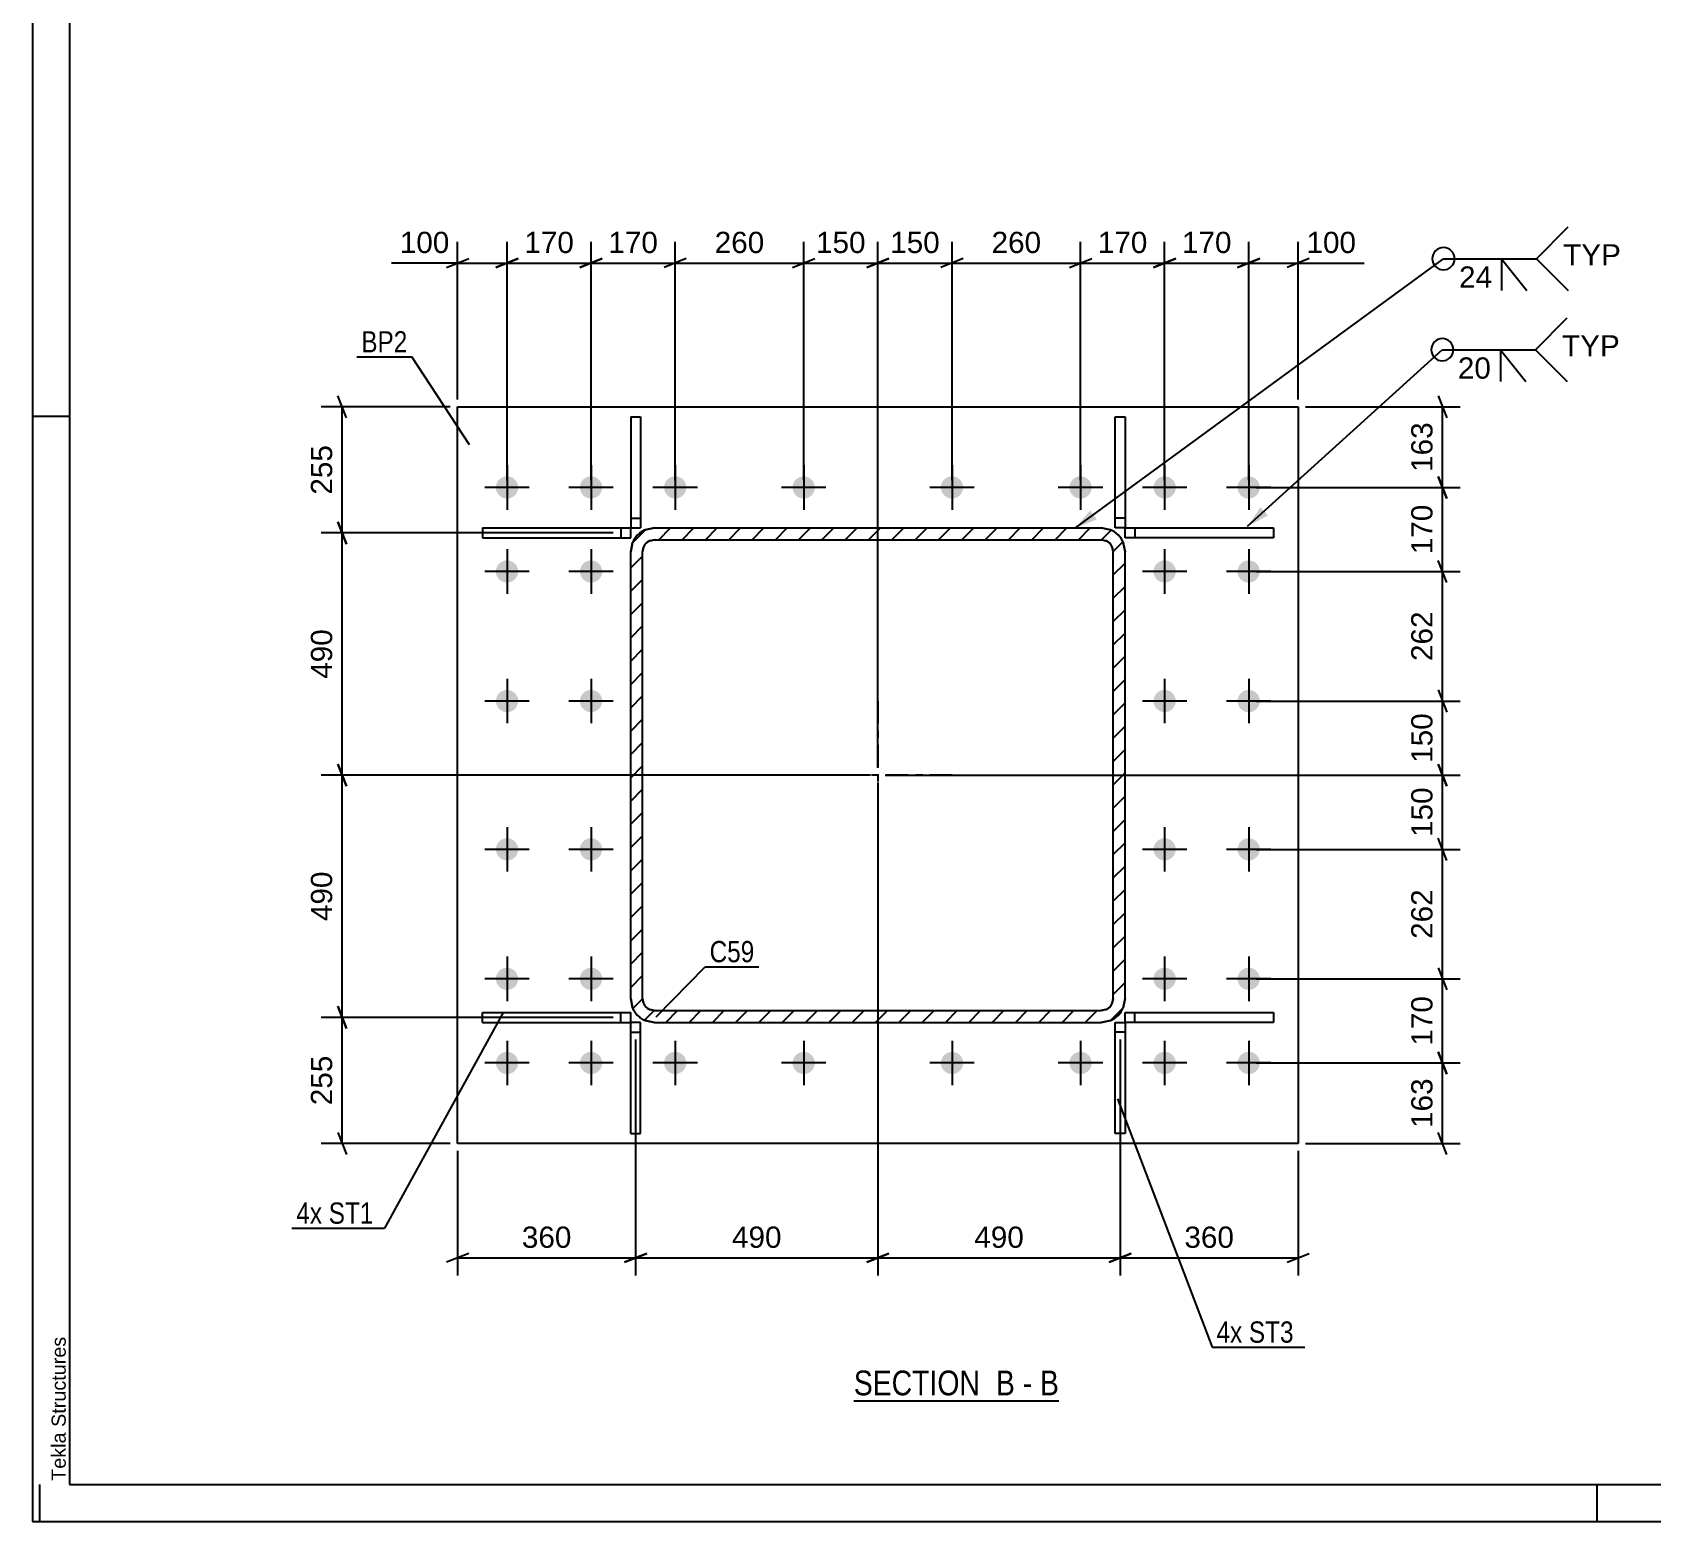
# Model space of a CAD drawing. Header units: millimetres. Extents: x -213 to 628, y -260 to 334.
# Drawn here: x -213 to 5.4, y -260.4 to -59.5 of the extents above; entities that cross this region are included whole.
import ezdxf

# ---------------------------------------------------------------- set-up
doc = ezdxf.new("R2010")
doc.units = ezdxf.units.MM
doc.linetypes.add('DXK_LINE_DOT2', pattern=[3.9198, 1.9599, -1.9599])
doc.linetypes.add('DXK_LINE_DOT3', pattern=[5.9187, 2.979, -0.9799, 0.9799, -0.9799])
doc.styles.add('Arial', font='ARIAL.TTF', dxfattribs={"height": 0.2})
doc.styles.add('Arial Narrow', font='ARIALN.TTF', dxfattribs={"height": 0.2})

# ---------------------------------------------------------------- blocks, each defined once
blk = doc.blocks.new('Unknown-284856391-1134')
at = {"color": 5, "linetype": 'Continuous'}
for p, q in [((-212.97, 333.65), (-212.97, -260.35)), ((-207.97, 328.65), (-207.97, -255.35)), ((-207.97, -111.35), (-212.97, -111.35)), ((-211.97, -260.35), (-211.97, -255.35)), ((-207.97, -255.35), (623.03, -255.35)), ((-1.97, -260.35), (-1.97, -255.35)), ((-212.97, -260.35), (628.03, -260.35))]:
    blk.add_line(p, q, dxfattribs=at)
at = {"color": 174, "linetype": 'Continuous', "style": 'Arial'}
blk.add_text('Tekla Structures', height=1.9102, rotation=90, dxfattribs=at).set_placement((-208.47, -254.85))
blk = doc.blocks.new('Unknown-284856391-11 - 4263')
at = {"color": 6, "linetype": 'Continuous'}
blk.add_line((-102.21, -244.07), (-74.56, -244.07), dxfattribs=at)
at = {"color": 0, "linetype": 'Continuous'}
blk.add_wipeout([(-84.1, -243.32), (-84.1, -239.82), (-102.21, -239.82), (-102.21, -243.32)], dxfattribs=at)
at = {"color": 7, "linetype": 'Continuous', "style": 'Arial Narrow'}
blk.add_text('SECTION ', height=3.34, dxfattribs=at).set_placement((-102.21, -243.32))
at = {"color": 0, "linetype": 'Continuous'}
blk.add_wipeout([(-80.49, -243.32), (-80.49, -239.82), (-83.05, -239.82), (-83.05, -243.32)], dxfattribs=at)
at = {"color": 7, "linetype": 'Continuous', "style": 'Arial Narrow'}
blk.add_text('B', height=3.34, dxfattribs=at).set_placement((-83.05, -243.32))
at = {"color": 0, "linetype": 'Continuous'}
blk.add_wipeout([(-78.17, -243.32), (-78.17, -239.82), (-79.44, -239.82), (-79.44, -243.32)], dxfattribs=at)
at = {"color": 7, "linetype": 'Continuous', "style": 'Arial Narrow'}
blk.add_text('-', height=3.34, dxfattribs=at).set_placement((-79.44, -243.32))
at = {"color": 0, "linetype": 'Continuous'}
blk.add_wipeout([(-74.56, -243.32), (-74.56, -239.82), (-77.12, -239.82), (-77.12, -243.32)], dxfattribs=at)
at = {"color": 7, "linetype": 'Continuous', "style": 'Arial Narrow'}
blk.add_text('B', height=3.34, dxfattribs=at).set_placement((-77.12, -243.32))
blk = doc.blocks.new('Bolt-284856391-4369 - 4263')
at = {"linetype": 'Continuous'}
for points in [[(-147.47, -120.9, -1), (-150.47, -120.9, -1)], [(-136.14, -120.9, -1), (-139.14, -120.9, -1)], [(-124.8, -120.9, -1), (-127.8, -120.9, -1)], [(-107.47, -120.9, -1), (-110.47, -120.9, -1)], [(-87.47, -120.9, -1), (-90.47, -120.9, -1)], [(-70.14, -120.9, -1), (-73.14, -120.9, -1)], [(-58.8, -120.9, -1), (-61.8, -120.9, -1)], [(-47.47, -120.9, -1), (-50.47, -120.9, -1)], [(-147.47, -132.23, -1), (-150.47, -132.23, -1)], [(-136.14, -132.23, -1), (-139.14, -132.23, -1)], [(-58.8, -132.23, -1), (-61.8, -132.23, -1)], [(-47.47, -132.23, -1), (-50.47, -132.23, -1)], [(-147.47, -149.7, -1), (-150.47, -149.7, -1)], [(-136.14, -149.7, -1), (-139.14, -149.7, -1)], [(-58.8, -149.7, -1), (-61.8, -149.7, -1)], [(-47.47, -149.7, -1), (-50.47, -149.7, -1)], [(-147.47, -169.7, -1), (-150.47, -169.7, -1)], [(-136.14, -169.7, -1), (-139.14, -169.7, -1)], [(-58.8, -169.7, -1), (-61.8, -169.7, -1)], [(-47.47, -169.7, -1), (-50.47, -169.7, -1)], [(-147.47, -187.16, -1), (-150.47, -187.16, -1)], [(-136.14, -187.16, -1), (-139.14, -187.16, -1)], [(-58.8, -187.16, -1), (-61.8, -187.16, -1)], [(-47.47, -187.16, -1), (-50.47, -187.16, -1)], [(-147.47, -198.5, -1), (-150.47, -198.5, -1)], [(-136.14, -198.5, -1), (-139.14, -198.5, -1)], [(-124.8, -198.5, -1), (-127.8, -198.5, -1)], [(-107.47, -198.5, -1), (-110.47, -198.5, -1)], [(-87.47, -198.5, -1), (-90.47, -198.5, -1)], [(-70.14, -198.5, -1), (-73.14, -198.5, -1)], [(-58.8, -198.5, -1), (-61.8, -198.5, -1)], [(-47.47, -198.5, -1), (-50.47, -198.5, -1)]]:
    blk.add_hatch(color=1, dxfattribs=at).paths.add_polyline_path(points)
at = {"color": 1, "linetype": 'Continuous'}
for p, q in [((-148.97, -117.9), (-148.97, -123.9)), ((-137.64, -117.9), (-137.64, -123.9)), ((-126.3, -117.9), (-126.3, -123.9)), ((-108.97, -117.9), (-108.97, -123.9)), ((-88.97, -117.9), (-88.97, -123.9)), ((-71.64, -117.9), (-71.64, -123.9)), ((-60.3, -117.9), (-60.3, -123.9)), ((-48.97, -117.9), (-48.97, -123.9)), ((-145.97, -120.9), (-151.97, -120.9)), ((-134.64, -120.9), (-140.64, -120.9)), ((-123.3, -120.9), (-129.3, -120.9)), ((-105.97, -120.9), (-111.97, -120.9)), ((-85.97, -120.9), (-91.97, -120.9)), ((-68.64, -120.9), (-74.64, -120.9)), ((-57.3, -120.9), (-63.3, -120.9)), ((-45.97, -120.9), (-51.97, -120.9)), ((-148.97, -129.23), (-148.97, -135.23)), ((-137.64, -129.23), (-137.64, -135.23)), ((-60.3, -129.23), (-60.3, -135.23)), ((-48.97, -129.23), (-48.97, -135.23)), ((-145.97, -132.23), (-151.97, -132.23)), ((-134.64, -132.23), (-140.64, -132.23)), ((-57.3, -132.23), (-63.3, -132.23)), ((-45.97, -132.23), (-51.97, -132.23)), ((-148.97, -146.7), (-148.97, -152.7)), ((-137.64, -146.7), (-137.64, -152.7)), ((-60.3, -146.7), (-60.3, -152.7)), ((-48.97, -146.7), (-48.97, -152.7)), ((-145.97, -149.7), (-151.97, -149.7)), ((-134.64, -149.7), (-140.64, -149.7)), ((-57.3, -149.7), (-63.3, -149.7)), ((-45.97, -149.7), (-51.97, -149.7)), ((-148.97, -166.7), (-148.97, -172.7)), ((-137.64, -166.7), (-137.64, -172.7)), ((-60.3, -166.7), (-60.3, -172.7)), ((-48.97, -166.7), (-48.97, -172.7)), ((-145.97, -169.7), (-151.97, -169.7)), ((-134.64, -169.7), (-140.64, -169.7)), ((-57.3, -169.7), (-63.3, -169.7)), ((-45.97, -169.7), (-51.97, -169.7)), ((-148.97, -184.16), (-148.97, -190.16)), ((-137.64, -184.16), (-137.64, -190.16)), ((-60.3, -184.16), (-60.3, -190.16)), ((-48.97, -184.16), (-48.97, -190.16)), ((-145.97, -187.16), (-151.97, -187.16)), ((-134.64, -187.16), (-140.64, -187.16)), ((-57.3, -187.16), (-63.3, -187.16)), ((-45.97, -187.16), (-51.97, -187.16)), ((-148.97, -195.5), (-148.97, -201.5)), ((-137.64, -195.5), (-137.64, -201.5)), ((-126.3, -195.5), (-126.3, -201.5)), ((-108.97, -195.5), (-108.97, -201.5)), ((-88.97, -195.5), (-88.97, -201.5)), ((-71.64, -195.5), (-71.64, -201.5)), ((-60.3, -195.5), (-60.3, -201.5)), ((-48.97, -195.5), (-48.97, -201.5)), ((-145.97, -198.5), (-151.97, -198.5)), ((-134.64, -198.5), (-140.64, -198.5)), ((-123.3, -198.5), (-129.3, -198.5)), ((-105.97, -198.5), (-111.97, -198.5)), ((-85.97, -198.5), (-91.97, -198.5)), ((-68.64, -198.5), (-74.64, -198.5)), ((-57.3, -198.5), (-63.3, -198.5)), ((-45.97, -198.5), (-51.97, -198.5))]:
    blk.add_line(p, q, dxfattribs=at)
blk = doc.blocks.new('Part-284856391-4318 - 4263')
at = {"color": 2, "linetype": 'Continuous'}
for p, q in [((-152.3, -191.7), (-132.3, -191.7)), ((-152.3, -193.03), (-152.3, -191.7)), ((-133.64, -193.03), (-133.64, -191.7)), ((-132.3, -193.03), (-132.3, -191.7)), ((-152.3, -193.03), (-132.3, -193.03))]:
    blk.add_line(p, q, dxfattribs=at)
blk = doc.blocks.new('Part-284856391-4286 - 4263')
at = {"color": 2, "linetype": 'Continuous'}
for p, q in [((-155.64, -110.03), (-42.3, -110.03)), ((-155.64, -209.36), (-155.64, -110.03)), ((-42.3, -110.03), (-42.3, -209.36)), ((-42.3, -209.36), (-155.64, -209.36))]:
    blk.add_line(p, q, dxfattribs=at)
blk = doc.blocks.new('Part-284856391-4328 - 4263')
at = {"color": 2, "linetype": 'Continuous'}
for p, q in [((-152.3, -126.36), (-132.3, -126.36)), ((-152.3, -126.36), (-152.3, -127.7)), ((-133.64, -126.36), (-133.64, -127.7)), ((-132.3, -127.7), (-132.3, -126.36)), ((-152.3, -127.7), (-132.3, -127.7))]:
    blk.add_line(p, q, dxfattribs=at)
blk = doc.blocks.new('Part-284856391-4333 - 4263')
at = {"color": 2, "linetype": 'Continuous'}
for p, q in [((-65.64, -193.03), (-65.64, -191.7)), ((-65.64, -191.7), (-45.64, -191.7)), ((-64.3, -193.03), (-64.3, -191.7)), ((-45.64, -191.7), (-45.64, -193.03)), ((-45.64, -193.03), (-65.64, -193.03))]:
    blk.add_line(p, q, dxfattribs=at)
blk = doc.blocks.new('Part-284856391-4343 - 4263')
at = {"color": 2, "linetype": 'Continuous'}
for p, q in [((-65.64, -127.7), (-65.64, -126.36)), ((-65.64, -126.36), (-45.64, -126.36)), ((-64.3, -126.36), (-64.3, -127.7)), ((-45.64, -126.36), (-45.64, -127.7)), ((-45.64, -127.7), (-65.64, -127.7))]:
    blk.add_line(p, q, dxfattribs=at)
blk = doc.blocks.new('Part-284856391-4380 - 4263')
at = {"linetype": 'Continuous'}
h = blk.add_hatch(dxfattribs=at)
h.set_pattern_fill('', scale=0.7, style=0, pattern_type=0)
h.set_pattern_definition([(45, (-67.6127, -192.7872), (-1.571545, 1.571545), [])])
h.paths.add_polyline_path([(-68.84, -193.03), (-67.61, -192.79), (-66.57, -192.09), (-65.88, -191.06), (-65.64, -189.83), (-65.64, -129.56), (-65.88, -128.34), (-66.57, -127.3), (-67.61, -126.61), (-68.84, -126.36), (-129.1, -126.36), (-130.33, -126.61), (-131.37, -127.3), (-132.06, -128.34), (-132.3, -129.56), (-132.3, -189.83), (-132.06, -191.06), (-131.37, -192.09), (-130.33, -192.79), (-129.1, -193.03)])
h.paths.add_polyline_path([(-129.72, -191.31), (-130.24, -190.96), (-130.58, -190.44), (-130.7, -189.83), (-130.7, -129.56), (-130.58, -128.95), (-130.24, -128.43), (-129.72, -128.09), (-129.1, -127.96), (-68.84, -127.96), (-68.23, -128.09), (-67.71, -128.43), (-67.36, -128.95), (-67.24, -129.56), (-67.24, -189.83), (-67.36, -190.44), (-67.71, -190.96), (-68.23, -191.31), (-68.84, -191.43), (-129.1, -191.43)])
at = {"color": 7, "linetype": 'DXK_LINE_DOT2'}
for p, q in [((-130.33, -126.61), (-129.1, -126.36)), ((-129.1, -126.36), (-68.84, -126.36)), ((-68.84, -126.36), (-67.61, -126.61)), ((-132.3, -129.56), (-132.06, -128.34)), ((-129.1, -127.96), (-129.72, -128.09)), ((-129.1, -127.96), (-68.84, -127.96)), ((-68.23, -128.09), (-68.84, -127.96)), ((-65.88, -128.34), (-65.64, -129.56)), ((-132.3, -189.83), (-132.3, -129.56)), ((-130.58, -128.95), (-130.7, -129.56)), ((-130.7, -189.83), (-130.7, -129.56)), ((-67.24, -129.56), (-67.36, -128.95)), ((-67.24, -189.83), (-67.24, -129.56)), ((-65.64, -189.83), (-65.64, -129.56)), ((-132.06, -191.06), (-132.3, -189.83)), ((-130.7, -189.83), (-130.58, -190.44)), ((-67.36, -190.44), (-67.24, -189.83)), ((-65.64, -189.83), (-65.88, -191.06)), ((-129.72, -191.31), (-129.1, -191.43)), ((-129.1, -191.43), (-68.84, -191.43)), ((-68.84, -191.43), (-68.23, -191.31)), ((-129.1, -193.03), (-130.33, -192.79)), ((-129.1, -193.03), (-68.84, -193.03)), ((-67.61, -192.79), (-68.84, -193.03))]:
    blk.add_line(p, q, dxfattribs=at)
at = {"color": 2, "linetype": 'Continuous'}
for p, q in [((-129.1, -126.36), (-130.33, -126.61)), ((-129.1, -126.36), (-68.84, -126.36)), ((-67.61, -126.61), (-68.84, -126.36)), ((-132.06, -128.34), (-132.3, -129.56)), ((-129.72, -128.09), (-129.1, -127.96)), ((-129.1, -127.96), (-68.84, -127.96)), ((-68.84, -127.96), (-68.23, -128.09)), ((-65.64, -129.56), (-65.88, -128.34)), ((-132.3, -189.83), (-132.3, -129.56)), ((-130.7, -129.56), (-130.58, -128.95)), ((-130.7, -189.83), (-130.7, -129.56)), ((-67.36, -128.95), (-67.24, -129.56)), ((-67.24, -189.83), (-67.24, -129.56)), ((-65.64, -189.83), (-65.64, -129.56)), ((-132.3, -189.83), (-132.06, -191.06)), ((-130.58, -190.44), (-130.7, -189.83)), ((-67.24, -189.83), (-67.36, -190.44)), ((-65.88, -191.06), (-65.64, -189.83)), ((-129.1, -191.43), (-129.72, -191.31)), ((-129.1, -191.43), (-68.84, -191.43)), ((-68.23, -191.31), (-68.84, -191.43)), ((-130.33, -192.79), (-129.1, -193.03)), ((-129.1, -193.03), (-68.84, -193.03)), ((-68.84, -193.03), (-67.61, -192.79))]:
    blk.add_line(p, q, dxfattribs=at)
at = {"color": 7, "linetype": 'DXK_LINE_DOT3'}
for p, q in [((-98.97, -149.7), (-98.97, -169.7)), ((-88.97, -159.7), (-108.97, -159.7))]:
    blk.add_line(p, q, dxfattribs=at)
at = {"color": 7, "linetype": 'DXK_LINE_DOT2'}
for centre, radius, start, end in [((-129.1, -129.56), 3.2, 112.5, 157.5), ((-68.84, -129.56), 3.2, 22.5, 67.5), ((-129.1, -129.56), 1.6, 112.5, 157.5), ((-68.84, -129.56), 1.6, 22.5, 67.5), ((-129.1, -189.83), 3.2, 202.5, 247.5), ((-129.1, -189.83), 1.6, 202.5, 247.5), ((-68.84, -189.83), 1.6, 292.5, 337.5), ((-68.84, -189.83), 3.2, 292.5, 337.5)]:
    blk.add_arc(centre, radius, start, end, dxfattribs=at)
at = {"color": 2, "linetype": 'Continuous'}
for centre, radius, start, end in [((-129.1, -129.56), 3.2, 112.5, 157.5), ((-68.84, -129.56), 3.2, 22.5, 67.5), ((-129.1, -129.56), 1.6, 112.5, 157.5), ((-68.84, -129.56), 1.6, 22.5, 67.5), ((-129.1, -189.83), 3.2, 202.5, 247.5), ((-129.1, -189.83), 1.6, 202.5, 247.5), ((-68.84, -189.83), 1.6, 292.5, 337.5), ((-68.84, -189.83), 3.2, 292.5, 337.5)]:
    blk.add_arc(centre, radius, start, end, dxfattribs=at)
blk = doc.blocks.new('Part-284856391-4385 - 4263')
at = {"color": 2, "linetype": 'Continuous'}
for p, q in [((-132.3, -208.03), (-132.3, -193.03)), ((-130.97, -193.03), (-132.3, -193.03)), ((-130.97, -208.03), (-130.97, -193.03)), ((-132.3, -194.36), (-130.97, -194.36)), ((-132.3, -208.03), (-130.97, -208.03))]:
    blk.add_line(p, q, dxfattribs=at)
blk = doc.blocks.new('Part-284856391-4386 - 4263')
at = {"color": 2, "linetype": 'Continuous'}
for p, q in [((-66.97, -208.03), (-66.97, -193.03)), ((-66.97, -193.03), (-65.64, -193.03)), ((-65.64, -193.03), (-65.64, -208.03)), ((-65.64, -194.36), (-66.97, -194.36)), ((-65.64, -208.03), (-66.97, -208.03))]:
    blk.add_line(p, q, dxfattribs=at)
blk = doc.blocks.new('Part-284856391-4387 - 4263')
at = {"color": 2, "linetype": 'Continuous'}
for p, q in [((-132.3, -111.36), (-130.97, -111.36)), ((-132.3, -111.36), (-132.3, -126.36)), ((-130.97, -111.36), (-130.97, -126.36)), ((-132.3, -125.03), (-130.97, -125.03)), ((-132.3, -126.36), (-130.97, -126.36))]:
    blk.add_line(p, q, dxfattribs=at)
blk = doc.blocks.new('Part-284856391-4388 - 4263')
at = {"color": 2, "linetype": 'Continuous'}
for p, q in [((-66.97, -126.36), (-66.97, -111.36)), ((-66.97, -111.36), (-65.64, -111.36)), ((-65.64, -111.36), (-65.64, -126.36)), ((-65.64, -125.03), (-66.97, -125.03)), ((-65.64, -126.36), (-66.97, -126.36))]:
    blk.add_line(p, q, dxfattribs=at)
blk = doc.blocks.new('StraightDimension-284856391-15972 - 4263')
at = {"color": 7, "linetype": 'Continuous'}
for p, q in [((-48.97, -119.9), (-48.97, -87.79)), ((-42.3, -109.03), (-42.3, -87.79)), ((-50.47, -91.24), (-47.47, -90.04)), ((-48.97, -90.64), (-42.3, -90.64)), ((-40.8, -90.04), (-43.8, -91.24))]:
    blk.add_line(p, q, dxfattribs=at)
at = {"color": 0}
blk.add_wipeout([(-33.91, -89.89), (-33.91, -85.69), (-41.78, -85.69), (-41.78, -89.89)], dxfattribs=at)
at = {"color": 7, "linetype": 'Continuous'}
blk.add_line((-42.3, -90.64), (-33.38, -90.64), dxfattribs=at)
blk.add_line((-42.3, -90.64), (-33.38, -90.64), dxfattribs=at)
at = {"color": 3, "style": 'Arial'}
blk.add_text('100', height=2.865, dxfattribs=at).set_placement((-41.18, -89.29))
blk = doc.blocks.new('StraightDimension-284856391-4535 - 4263')
at = {"color": 7, "linetype": 'Continuous'}
for p, q in [((-170.6, -161.2), (-171.8, -158.2)), ((-99.97, -159.7), (-174.05, -159.7)), ((-171.2, -192.36), (-171.2, -159.7)), ((-171.8, -190.86), (-170.6, -193.86)), ((-134.64, -192.36), (-174.05, -192.36))]:
    blk.add_line(p, q, dxfattribs=at)
at = {"color": 0}
blk.add_wipeout([(-171.95, -172.1), (-176.15, -172.1), (-176.15, -179.97), (-171.95, -179.97)], dxfattribs=at)
at = {"color": 3, "style": 'Arial'}
blk.add_text('490', height=2.865, rotation=90.0002, dxfattribs=at).set_placement((-172.55, -179.37))
blk = doc.blocks.new('StraightDimension-284856391-16043 - 4263')
at = {"color": 7, "linetype": 'Continuous'}
for p, q in [((-47.97, -187.16), (-20.44, -187.16)), ((-23.44, -185.66), (-22.24, -188.66)), ((-22.84, -198.5), (-22.84, -187.16)), ((-47.97, -198.5), (-20.44, -198.5)), ((-22.24, -200), (-23.44, -197))]:
    blk.add_line(p, q, dxfattribs=at)
at = {"color": 0}
blk.add_wipeout([(-23.59, -188.9), (-27.79, -188.9), (-27.79, -196.77), (-23.59, -196.77)], dxfattribs=at)
at = {"color": 3, "style": 'Arial'}
blk.add_text('170', height=2.865, rotation=90.0002, dxfattribs=at).set_placement((-24.19, -196.17))
blk = doc.blocks.new('StraightDimension-284856391-15979 - 4263')
at = {"color": 7, "linetype": 'Continuous'}
for p, q in [((-137.64, -119.9), (-137.64, -87.79)), ((-126.3, -119.9), (-126.3, -87.79)), ((-139.14, -91.24), (-136.14, -90.04)), ((-137.64, -90.64), (-126.3, -90.64)), ((-124.8, -90.04), (-127.8, -91.24))]:
    blk.add_line(p, q, dxfattribs=at)
at = {"color": 0}
blk.add_wipeout([(-128.04, -89.89), (-128.04, -85.69), (-135.91, -85.69), (-135.91, -89.89)], dxfattribs=at)
at = {"color": 3, "style": 'Arial'}
blk.add_text('170', height=2.865, dxfattribs=at).set_placement((-135.31, -89.29))
blk = doc.blocks.new('StraightDimension-284856391-16041 - 4263')
at = {"color": 7, "linetype": 'Continuous'}
for p, q in [((-23.44, -158.2), (-22.24, -161.2)), ((-97.97, -159.7), (-20.44, -159.7)), ((-22.84, -169.7), (-22.84, -159.7)), ((-47.97, -169.7), (-20.44, -169.7)), ((-22.24, -171.2), (-23.44, -168.2))]:
    blk.add_line(p, q, dxfattribs=at)
at = {"color": 0}
blk.add_wipeout([(-23.59, -160.76), (-27.79, -160.76), (-27.79, -168.63), (-23.59, -168.63)], dxfattribs=at)
at = {"color": 3, "style": 'Arial'}
blk.add_text('150', height=2.865, rotation=90.0002, dxfattribs=at).set_placement((-24.19, -168.03))
blk = doc.blocks.new('StraightDimension-284856391-15977 - 4263')
at = {"color": 7, "linetype": 'Continuous'}
for p, q in [((-108.97, -119.9), (-108.97, -87.79)), ((-98.97, -158.7), (-98.97, -87.79)), ((-110.47, -91.24), (-107.47, -90.04)), ((-108.97, -90.64), (-98.97, -90.64)), ((-97.47, -90.04), (-100.47, -91.24))]:
    blk.add_line(p, q, dxfattribs=at)
at = {"color": 0}
blk.add_wipeout([(-100.04, -89.89), (-100.04, -85.69), (-107.91, -85.69), (-107.91, -89.89)], dxfattribs=at)
at = {"color": 3, "style": 'Arial'}
blk.add_text('150', height=2.865, dxfattribs=at).set_placement((-107.31, -89.29))
blk = doc.blocks.new('StraightDimension-284856391-16039 - 4263')
at = {"color": 7, "linetype": 'Continuous'}
for p, q in [((-22.24, -133.73), (-23.44, -130.73)), ((-47.97, -132.23), (-20.44, -132.23)), ((-22.84, -149.7), (-22.84, -132.23)), ((-23.44, -148.2), (-22.24, -151.2)), ((-47.97, -149.7), (-20.44, -149.7))]:
    blk.add_line(p, q, dxfattribs=at)
at = {"color": 0}
blk.add_wipeout([(-23.59, -137.03), (-27.79, -137.03), (-27.79, -144.9), (-23.59, -144.9)], dxfattribs=at)
at = {"color": 3, "style": 'Arial'}
blk.add_text('262', height=2.865, rotation=90.0002, dxfattribs=at).set_placement((-24.19, -144.3))
blk = doc.blocks.new('StraightDimension-284856391-15975 - 4263')
at = {"color": 7, "linetype": 'Continuous'}
for p, q in [((-88.97, -119.9), (-88.97, -87.79)), ((-71.64, -119.9), (-71.64, -87.79)), ((-87.47, -90.04), (-90.47, -91.24)), ((-88.97, -90.64), (-71.64, -90.64)), ((-73.14, -91.24), (-70.14, -90.04))]:
    blk.add_line(p, q, dxfattribs=at)
at = {"color": 0}
blk.add_wipeout([(-76.37, -89.89), (-76.37, -85.69), (-84.24, -85.69), (-84.24, -89.89)], dxfattribs=at)
at = {"color": 3, "style": 'Arial'}
blk.add_text('260', height=2.865, dxfattribs=at).set_placement((-83.64, -89.29))
blk = doc.blocks.new('StraightDimension-284856391-4526 - 4263')
at = {"color": 7, "linetype": 'Continuous'}
for p, q in [((-170.6, -193.86), (-171.8, -190.86)), ((-134.64, -192.36), (-174.05, -192.36)), ((-171.2, -209.36), (-171.2, -192.36)), ((-156.64, -209.36), (-174.05, -209.36)), ((-171.8, -207.86), (-170.6, -210.86))]:
    blk.add_line(p, q, dxfattribs=at)
at = {"color": 0}
blk.add_wipeout([(-171.95, -196.93), (-176.15, -196.93), (-176.15, -204.8), (-171.95, -204.8)], dxfattribs=at)
at = {"color": 3, "style": 'Arial'}
blk.add_text('255', height=2.865, rotation=90.0002, dxfattribs=at).set_placement((-172.55, -204.2))
blk = doc.blocks.new('StraightDimension-284856391-4543 - 4263')
at = {"color": 7, "linetype": 'Continuous'}
for p, q in [((-170.6, -128.53), (-171.8, -125.53)), ((-134.64, -127.03), (-174.05, -127.03)), ((-171.2, -159.7), (-171.2, -127.03)), ((-171.8, -158.2), (-170.6, -161.2)), ((-99.97, -159.7), (-174.05, -159.7))]:
    blk.add_line(p, q, dxfattribs=at)
at = {"color": 0}
blk.add_wipeout([(-171.95, -139.43), (-176.15, -139.43), (-176.15, -147.3), (-171.95, -147.3)], dxfattribs=at)
at = {"color": 3, "style": 'Arial'}
blk.add_text('490', height=2.865, rotation=90.0002, dxfattribs=at).set_placement((-172.55, -146.7))
blk = doc.blocks.new('StraightDimension-284856391-4551 - 4263')
at = {"color": 7, "linetype": 'Continuous'}
for p, q in [((-170.6, -111.53), (-171.8, -108.53)), ((-156.64, -110.03), (-174.05, -110.03)), ((-171.2, -127.03), (-171.2, -110.03)), ((-171.8, -125.53), (-170.6, -128.53)), ((-134.64, -127.03), (-174.05, -127.03))]:
    blk.add_line(p, q, dxfattribs=at)
at = {"color": 0}
blk.add_wipeout([(-171.95, -114.6), (-176.15, -114.6), (-176.15, -122.47), (-171.95, -122.47)], dxfattribs=at)
at = {"color": 3, "style": 'Arial'}
blk.add_text('255', height=2.865, rotation=90.0002, dxfattribs=at).set_placement((-172.55, -121.87))
blk = doc.blocks.new('StraightDimension-284856391-11084 - 4263')
at = {"color": 7, "linetype": 'Continuous'}
for p, q in [((-66.3, -195.36), (-66.3, -227.18)), ((-42.3, -210.36), (-42.3, -227.18)), ((-64.8, -224.18), (-67.8, -225.38)), ((-66.3, -224.78), (-42.3, -224.78)), ((-43.8, -225.38), (-40.8, -224.18))]:
    blk.add_line(p, q, dxfattribs=at)
at = {"color": 0}
blk.add_wipeout([(-50.37, -224.03), (-50.37, -219.83), (-58.24, -219.83), (-58.24, -224.03)], dxfattribs=at)
at = {"color": 3, "style": 'Arial'}
blk.add_text('360', height=2.865, dxfattribs=at).set_placement((-57.64, -223.43))
blk = doc.blocks.new('StraightDimension-284856391-11085 - 4263')
at = {"color": 7, "linetype": 'Continuous'}
for p, q in [((-98.97, -160.7), (-98.97, -227.18)), ((-66.3, -195.36), (-66.3, -227.18)), ((-97.47, -224.18), (-100.47, -225.38)), ((-98.97, -224.78), (-66.3, -224.78)), ((-67.8, -225.38), (-64.8, -224.18))]:
    blk.add_line(p, q, dxfattribs=at)
at = {"color": 0}
blk.add_wipeout([(-78.7, -224.03), (-78.7, -219.83), (-86.57, -219.83), (-86.57, -224.03)], dxfattribs=at)
at = {"color": 3, "style": 'Arial'}
blk.add_text('490', height=2.865, dxfattribs=at).set_placement((-85.97, -223.43))
blk = doc.blocks.new('StraightDimension-284856391-11086 - 4263')
at = {"color": 7, "linetype": 'Continuous'}
for p, q in [((-98.97, -160.7), (-98.97, -227.18)), ((-131.64, -195.36), (-131.64, -227.18)), ((-130.14, -224.18), (-133.14, -225.38)), ((-131.64, -224.78), (-98.97, -224.78)), ((-100.47, -225.38), (-97.47, -224.18))]:
    blk.add_line(p, q, dxfattribs=at)
at = {"color": 0}
blk.add_wipeout([(-111.37, -224.03), (-111.37, -219.83), (-119.24, -219.83), (-119.24, -224.03)], dxfattribs=at)
at = {"color": 3, "style": 'Arial'}
blk.add_text('490', height=2.865, dxfattribs=at).set_placement((-118.64, -223.43))
blk = doc.blocks.new('StraightDimension-284856391-16044 - 4263')
at = {"color": 7, "linetype": 'Continuous'}
for p, q in [((-47.97, -198.5), (-20.44, -198.5)), ((-23.44, -197), (-22.24, -200)), ((-22.84, -209.36), (-22.84, -198.5)), ((-41.3, -209.36), (-20.44, -209.36)), ((-22.24, -210.86), (-23.44, -207.86))]:
    blk.add_line(p, q, dxfattribs=at)
at = {"color": 0}
blk.add_wipeout([(-23.59, -200), (-27.79, -200), (-27.79, -207.87), (-23.59, -207.87)], dxfattribs=at)
at = {"color": 3, "style": 'Arial'}
blk.add_text('163', height=2.865, rotation=90.0002, dxfattribs=at).set_placement((-24.19, -207.27))
blk = doc.blocks.new('StraightDimension-284856391-15980 - 4263')
at = {"color": 7, "linetype": 'Continuous'}
for p, q in [((-148.97, -119.9), (-148.97, -87.79)), ((-137.64, -119.9), (-137.64, -87.79)), ((-150.47, -91.24), (-147.47, -90.04)), ((-148.97, -90.64), (-137.64, -90.64)), ((-136.14, -90.04), (-139.14, -91.24))]:
    blk.add_line(p, q, dxfattribs=at)
at = {"color": 0}
blk.add_wipeout([(-139.37, -89.89), (-139.37, -85.69), (-147.24, -85.69), (-147.24, -89.89)], dxfattribs=at)
at = {"color": 3, "style": 'Arial'}
blk.add_text('170', height=2.865, dxfattribs=at).set_placement((-146.64, -89.29))
blk = doc.blocks.new('StraightDimension-284856391-11087 - 4263')
at = {"color": 7, "linetype": 'Continuous'}
for p, q in [((-131.64, -195.36), (-131.64, -227.18)), ((-155.64, -210.36), (-155.64, -227.18)), ((-154.14, -224.18), (-157.14, -225.38)), ((-155.64, -224.78), (-131.64, -224.78)), ((-133.14, -225.38), (-130.14, -224.18))]:
    blk.add_line(p, q, dxfattribs=at)
at = {"color": 0}
blk.add_wipeout([(-139.7, -224.03), (-139.7, -219.83), (-147.57, -219.83), (-147.57, -224.03)], dxfattribs=at)
at = {"color": 3, "style": 'Arial'}
blk.add_text('360', height=2.865, dxfattribs=at).set_placement((-146.97, -223.43))
blk = doc.blocks.new('StraightDimension-284856391-16037 - 4263')
at = {"color": 7, "linetype": 'Continuous'}
for p, q in [((-23.44, -108.53), (-22.24, -111.53)), ((-41.3, -110.03), (-20.44, -110.03)), ((-22.84, -120.9), (-22.84, -110.03)), ((-22.24, -122.4), (-23.44, -119.4)), ((-47.97, -120.9), (-20.44, -120.9))]:
    blk.add_line(p, q, dxfattribs=at)
at = {"color": 0}
blk.add_wipeout([(-23.59, -111.53), (-27.79, -111.53), (-27.79, -119.4), (-23.59, -119.4)], dxfattribs=at)
at = {"color": 3, "style": 'Arial'}
blk.add_text('163', height=2.865, rotation=90.0002, dxfattribs=at).set_placement((-24.19, -118.8))
blk = doc.blocks.new('StraightDimension-284856391-15973 - 4263')
at = {"color": 7, "linetype": 'Continuous'}
for p, q in [((-60.3, -119.9), (-60.3, -87.79)), ((-48.97, -119.9), (-48.97, -87.79)), ((-61.8, -91.24), (-58.8, -90.04)), ((-60.3, -90.64), (-48.97, -90.64)), ((-47.47, -90.04), (-50.47, -91.24))]:
    blk.add_line(p, q, dxfattribs=at)
at = {"color": 0}
blk.add_wipeout([(-50.7, -89.89), (-50.7, -85.69), (-58.57, -85.69), (-58.57, -89.89)], dxfattribs=at)
at = {"color": 3, "style": 'Arial'}
blk.add_text('170', height=2.865, dxfattribs=at).set_placement((-57.97, -89.29))
blk = doc.blocks.new('StraightDimension-284856391-16038 - 4263')
at = {"color": 7, "linetype": 'Continuous'}
for p, q in [((-23.44, -119.4), (-22.24, -122.4)), ((-47.97, -120.9), (-20.44, -120.9)), ((-22.84, -132.23), (-22.84, -120.9)), ((-22.24, -133.73), (-23.44, -130.73)), ((-47.97, -132.23), (-20.44, -132.23))]:
    blk.add_line(p, q, dxfattribs=at)
at = {"color": 0}
blk.add_wipeout([(-23.59, -122.63), (-27.79, -122.63), (-27.79, -130.5), (-23.59, -130.5)], dxfattribs=at)
at = {"color": 3, "style": 'Arial'}
blk.add_text('170', height=2.865, rotation=90.0002, dxfattribs=at).set_placement((-24.19, -129.9))
blk = doc.blocks.new('StraightDimension-284856391-15974 - 4263')
at = {"color": 7, "linetype": 'Continuous'}
for p, q in [((-71.64, -119.9), (-71.64, -87.79)), ((-60.3, -119.9), (-60.3, -87.79)), ((-73.14, -91.24), (-70.14, -90.04)), ((-71.64, -90.64), (-60.3, -90.64)), ((-58.8, -90.04), (-61.8, -91.24))]:
    blk.add_line(p, q, dxfattribs=at)
at = {"color": 0}
blk.add_wipeout([(-62.04, -89.89), (-62.04, -85.69), (-69.91, -85.69), (-69.91, -89.89)], dxfattribs=at)
at = {"color": 3, "style": 'Arial'}
blk.add_text('170', height=2.865, dxfattribs=at).set_placement((-69.31, -89.29))
blk = doc.blocks.new('StraightDimension-284856391-16040 - 4263')
at = {"color": 7, "linetype": 'Continuous'}
for p, q in [((-23.44, -148.2), (-22.24, -151.2)), ((-47.97, -149.7), (-20.44, -149.7)), ((-22.84, -159.7), (-22.84, -149.7)), ((-22.24, -161.2), (-23.44, -158.2)), ((-97.97, -159.7), (-20.44, -159.7))]:
    blk.add_line(p, q, dxfattribs=at)
at = {"color": 0}
blk.add_wipeout([(-23.59, -150.76), (-27.79, -150.76), (-27.79, -158.63), (-23.59, -158.63)], dxfattribs=at)
at = {"color": 3, "style": 'Arial'}
blk.add_text('150', height=2.865, rotation=90.0002, dxfattribs=at).set_placement((-24.19, -158.03))
blk = doc.blocks.new('StraightDimension-284856391-15976 - 4263')
at = {"color": 7, "linetype": 'Continuous'}
for p, q in [((-98.97, -158.7), (-98.97, -87.79)), ((-88.97, -119.9), (-88.97, -87.79)), ((-100.47, -91.24), (-97.47, -90.04)), ((-98.97, -90.64), (-88.97, -90.64)), ((-87.47, -90.04), (-90.47, -91.24))]:
    blk.add_line(p, q, dxfattribs=at)
at = {"color": 0}
blk.add_wipeout([(-90.04, -89.89), (-90.04, -85.69), (-97.91, -85.69), (-97.91, -89.89)], dxfattribs=at)
at = {"color": 3, "style": 'Arial'}
blk.add_text('150', height=2.865, dxfattribs=at).set_placement((-97.31, -89.29))
blk = doc.blocks.new('StraightDimension-284856391-16042 - 4263')
at = {"color": 7, "linetype": 'Continuous'}
for p, q in [((-47.97, -169.7), (-20.44, -169.7)), ((-22.24, -171.2), (-23.44, -168.2)), ((-22.84, -187.16), (-22.84, -169.7)), ((-47.97, -187.16), (-20.44, -187.16)), ((-23.44, -185.66), (-22.24, -188.66))]:
    blk.add_line(p, q, dxfattribs=at)
at = {"color": 0}
blk.add_wipeout([(-23.59, -174.5), (-27.79, -174.5), (-27.79, -182.37), (-23.59, -182.37)], dxfattribs=at)
at = {"color": 3, "style": 'Arial'}
blk.add_text('262', height=2.865, rotation=90.0002, dxfattribs=at).set_placement((-24.19, -181.77))
blk = doc.blocks.new('StraightDimension-284856391-15978 - 4263')
at = {"color": 7, "linetype": 'Continuous'}
for p, q in [((-126.3, -119.9), (-126.3, -87.79)), ((-108.97, -119.9), (-108.97, -87.79)), ((-124.8, -90.04), (-127.8, -91.24)), ((-126.3, -90.64), (-108.97, -90.64)), ((-110.47, -91.24), (-107.47, -90.04))]:
    blk.add_line(p, q, dxfattribs=at)
at = {"color": 0}
blk.add_wipeout([(-113.7, -89.89), (-113.7, -85.69), (-121.57, -85.69), (-121.57, -89.89)], dxfattribs=at)
at = {"color": 3, "style": 'Arial'}
blk.add_text('260', height=2.865, dxfattribs=at).set_placement((-120.97, -89.29))
blk = doc.blocks.new('StraightDimension-284856391-15981 - 4263')
at = {"color": 7, "linetype": 'Continuous'}
for p, q in [((-155.64, -109.03), (-155.64, -87.79)), ((-148.97, -119.9), (-148.97, -87.79)), ((-157.14, -91.24), (-154.14, -90.04)), ((-155.64, -90.64), (-148.97, -90.64)), ((-147.47, -90.04), (-150.47, -91.24))]:
    blk.add_line(p, q, dxfattribs=at)
at = {"color": 0}
blk.add_wipeout([(-156.16, -89.89), (-156.16, -85.69), (-164.03, -85.69), (-164.03, -89.89)], dxfattribs=at)
at = {"color": 7, "linetype": 'Continuous'}
blk.add_line((-155.64, -90.64), (-164.56, -90.64), dxfattribs=at)
blk.add_line((-155.64, -90.64), (-164.56, -90.64), dxfattribs=at)
at = {"color": 3, "style": 'Arial'}
blk.add_text('100', height=2.865, dxfattribs=at).set_placement((-163.43, -89.29))
blk = doc.blocks.new('Mark-284856391-4282 - 4263')
at = {"color": 0}
blk.add_wipeout([(-162.41, -102.69), (-162.41, -99.69), (-168.62, -99.69), (-168.62, -102.69)], dxfattribs=at)
blk.add_wipeout([(-162.41, -102.69), (-162.41, -99.69), (-168.62, -99.69), (-168.62, -102.69)], dxfattribs=at)
at = {"color": 30, "linetype": 'Continuous'}
for p in [(-169.22, -103.29), (-154.01, -115.15)]:
    blk.add_line(p, (-161.81, -103.29), dxfattribs=at)
at = {"color": 3, "style": 'Arial Narrow'}
blk.add_text('BP2', height=2.863, dxfattribs=at).set_placement((-168.62, -102.69))
blk = doc.blocks.new('MarkSet-284856391-11131 - 4263')
at = {"color": 30, "linetype": 'Continuous'}
blk.add_line((-149.5, -191.7), (-165.48, -220.78), dxfattribs=at)
at = {"color": 0}
blk.add_wipeout([(-173.91, -220.18), (-173.91, -217.18), (-177.38, -217.18), (-177.38, -220.18)], dxfattribs=at)
blk.add_wipeout([(-173.91, -220.18), (-173.91, -217.18), (-177.38, -217.18), (-177.38, -220.18)], dxfattribs=at)
blk.add_wipeout([(-166.98, -220.18), (-166.98, -217.18), (-173.01, -217.18), (-173.01, -220.18)], dxfattribs=at)
blk.add_wipeout([(-166.98, -220.18), (-166.98, -217.18), (-173.01, -217.18), (-173.01, -220.18)], dxfattribs=at)
at = {"color": 30, "linetype": 'Continuous'}
blk.add_line((-177.98, -220.78), (-165.48, -220.78), dxfattribs=at)
at = {"color": 3, "style": 'Arial Narrow'}
for s, p in [('4x', (-177.38, -220.18)), ('ST1', (-173.01, -220.18))]:
    blk.add_text(s, height=2.863, dxfattribs=at).set_placement(p)
blk = doc.blocks.new('Mark-284856391-4376 - 4263')
at = {"color": 0}
blk.add_wipeout([(-115.62, -184.92), (-115.62, -181.92), (-121.65, -181.92), (-121.65, -184.92)], dxfattribs=at)
blk.add_wipeout([(-115.62, -184.92), (-115.62, -181.92), (-121.65, -181.92), (-121.65, -184.92)], dxfattribs=at)
at = {"color": 30, "linetype": 'Continuous'}
for p, q in [((-128.85, -192.29), (-122.25, -185.52)), ((-122.25, -185.52), (-115.02, -185.52))]:
    blk.add_line(p, q, dxfattribs=at)
at = {"color": 3, "style": 'Arial Narrow'}
blk.add_text('C59', height=2.863, dxfattribs=at).set_placement((-121.65, -184.92))
blk = doc.blocks.new('WeldMark-284856391-4560 - 4263')
at = {"linetype": 'Continuous'}
blk.add_hatch(color=30, dxfattribs=at).paths.add_polyline_path([(-46.38, -124.68), (-49.11, -126.14), (-47.39, -123.56)])
at = {"color": 3, "linetype": 'Continuous'}
for q in [(-6.04, -98.04), (-6.04, -106.61)]:
    blk.add_line((-10.32, -102.33), q, dxfattribs=at)
at = {"color": 30, "linetype": 'Continuous'}
blk.add_line((-49.11, -126.14), (-22.87, -102.33), dxfattribs=at)
at = {"color": 3, "linetype": 'Continuous'}
blk.add_arc((-22.87, -102.33), 1.5, 90, 270, dxfattribs=at)
at = {"color": 0}
blk.add_wipeout([(-16.12, -106.43), (-16.12, -103.03), (-20.97, -103.03), (-20.97, -106.43)], dxfattribs=at)
at = {"color": 30, "linetype": 'Continuous'}
blk.add_line((-22.87, -102.33), (-10.32, -102.33), dxfattribs=at)
at = {"color": 3, "linetype": 'Continuous'}
for q in [(-11.61, -106.61), (-15.04, -106.61)]:
    blk.add_line((-15.04, -102.33), q, dxfattribs=at)
blk.add_arc((-22.87, -102.33), 1.5, 270, 90, dxfattribs=at)
at = {"color": 3, "style": 'Arial'}
blk.add_text('20', height=2.865, dxfattribs=at).set_placement((-20.77, -106.23))
at = {"color": 0, "linetype": 'Continuous'}
blk.add_wipeout([(1.05, -103.23), (1.05, -100.23), (-6.72, -100.23), (-6.72, -103.23)], dxfattribs=at)
blk.add_wipeout([(1.05, -103.23), (1.05, -100.23), (-6.72, -100.23), (-6.72, -103.23)], dxfattribs=at)
at = {"color": 3, "linetype": 'Continuous', "style": 'Arial'}
blk.add_text('TYP', height=2.865, dxfattribs=at).set_placement((-6.72, -103.23))
blk = doc.blocks.new('MarkSet-284856391-11050 - 4263')
at = {"color": 0}
blk.add_wipeout([(-49.84, -236.22), (-49.84, -233.22), (-53.31, -233.22), (-53.31, -236.22)], dxfattribs=at)
blk.add_wipeout([(-49.84, -236.22), (-49.84, -233.22), (-53.31, -233.22), (-53.31, -236.22)], dxfattribs=at)
at = {"color": 30, "linetype": 'Continuous'}
blk.add_line((-66.66, -203.33), (-53.91, -236.82), dxfattribs=at)
at = {"color": 0}
blk.add_wipeout([(-42.91, -236.22), (-42.91, -233.22), (-48.94, -233.22), (-48.94, -236.22)], dxfattribs=at)
blk.add_wipeout([(-42.91, -236.22), (-42.91, -233.22), (-48.94, -233.22), (-48.94, -236.22)], dxfattribs=at)
at = {"color": 30, "linetype": 'Continuous'}
blk.add_line((-53.91, -236.82), (-41.41, -236.82), dxfattribs=at)
at = {"color": 3, "style": 'Arial Narrow'}
for s, p in [('4x', (-53.31, -236.22)), ('ST3', (-48.94, -236.22))]:
    blk.add_text(s, height=2.863, dxfattribs=at).set_placement(p)
blk = doc.blocks.new('WeldMark-284856391-11172 - 4263')
at = {"linetype": 'Continuous'}
blk.add_hatch(color=30, dxfattribs=at).paths.add_polyline_path([(-69.46, -125.2), (-72.32, -126.36), (-70.35, -123.99)])
at = {"color": 3, "linetype": 'Continuous'}
for q in [(-5.88, -85.77), (-5.88, -94.34)]:
    blk.add_line((-10.17, -90.06), q, dxfattribs=at)
at = {"color": 30, "linetype": 'Continuous'}
blk.add_line((-72.32, -126.36), (-22.71, -90.06), dxfattribs=at)
at = {"color": 3, "linetype": 'Continuous'}
blk.add_arc((-22.71, -90.06), 1.5, 90, 270, dxfattribs=at)
at = {"color": 0}
blk.add_wipeout([(-15.97, -94.16), (-15.97, -90.76), (-20.81, -90.76), (-20.81, -94.16)], dxfattribs=at)
at = {"color": 30, "linetype": 'Continuous'}
blk.add_line((-22.71, -90.06), (-10.17, -90.06), dxfattribs=at)
at = {"color": 3, "linetype": 'Continuous'}
for q in [(-11.45, -94.34), (-14.88, -94.34)]:
    blk.add_line((-14.88, -90.06), q, dxfattribs=at)
blk.add_arc((-22.71, -90.06), 1.5, 270, 90, dxfattribs=at)
at = {"color": 3, "style": 'Arial'}
blk.add_text('24', height=2.865, dxfattribs=at).set_placement((-20.61, -93.96))
at = {"color": 0, "linetype": 'Continuous'}
blk.add_wipeout([(1.21, -90.96), (1.21, -87.96), (-6.57, -87.96), (-6.57, -90.96)], dxfattribs=at)
blk.add_wipeout([(1.21, -90.96), (1.21, -87.96), (-6.57, -87.96), (-6.57, -90.96)], dxfattribs=at)
at = {"color": 3, "linetype": 'Continuous', "style": 'Arial'}
blk.add_text('TYP', height=2.865, dxfattribs=at).set_placement((-6.57, -90.96))

msp = doc.modelspace()

# ---------------------------------------------------------------- block references
for name in ['Unknown-284856391-1134', 'Part-284856391-4286 - 4263', 'Part-284856391-4387 - 4263', 'Part-284856391-4388 - 4263', 'Bolt-284856391-4369 - 4263', 'Part-284856391-4328 - 4263', 'Part-284856391-4380 - 4263', 'Part-284856391-4343 - 4263', 'Part-284856391-4318 - 4263', 'Part-284856391-4333 - 4263', 'Part-284856391-4385 - 4263', 'Part-284856391-4386 - 4263']:
    msp.add_blockref(name, (0, 0))

# ---------------------------------------------------------------- next in the draw order: block references
for name in ['StraightDimension-284856391-15979 - 4263', 'StraightDimension-284856391-15975 - 4263', 'StraightDimension-284856391-15972 - 4263', 'StraightDimension-284856391-16039 - 4263', 'StraightDimension-284856391-4535 - 4263', 'StraightDimension-284856391-16041 - 4263', 'StraightDimension-284856391-16043 - 4263', 'Unknown-284856391-11 - 4263']:
    msp.add_blockref(name, (0, 0))

# ---------------------------------------------------------------- next in the draw order: block references
for name in ['StraightDimension-284856391-15977 - 4263', 'StraightDimension-284856391-16037 - 4263', 'StraightDimension-284856391-16042 - 4263', 'StraightDimension-284856391-4526 - 4263', 'StraightDimension-284856391-11084 - 4263']:
    msp.add_blockref(name, (0, 0))

# ---------------------------------------------------------------- next in the draw order: block references
for name in ['StraightDimension-284856391-15978 - 4263', 'StraightDimension-284856391-15973 - 4263', 'StraightDimension-284856391-4543 - 4263', 'StraightDimension-284856391-16044 - 4263']:
    msp.add_blockref(name, (0, 0))

# ---------------------------------------------------------------- next in the draw order: block references
for name in ['StraightDimension-284856391-15974 - 4263', 'StraightDimension-284856391-4551 - 4263', 'StraightDimension-284856391-16038 - 4263', 'StraightDimension-284856391-11085 - 4263']:
    msp.add_blockref(name, (0, 0))

# ---------------------------------------------------------------- next in the draw order: block references
for name in ['StraightDimension-284856391-15980 - 4263', 'WeldMark-284856391-4560 - 4263', 'StraightDimension-284856391-11086 - 4263', 'MarkSet-284856391-11050 - 4263']:
    msp.add_blockref(name, (0, 0))

# ---------------------------------------------------------------- next in the draw order: block references
for name in ['StraightDimension-284856391-15981 - 4263', 'WeldMark-284856391-11172 - 4263', 'StraightDimension-284856391-16040 - 4263', 'Mark-284856391-4376 - 4263', 'StraightDimension-284856391-11087 - 4263']:
    msp.add_blockref(name, (0, 0))

# ---------------------------------------------------------------- next in the draw order: block references
for name in ['StraightDimension-284856391-15976 - 4263', 'Mark-284856391-4282 - 4263', 'MarkSet-284856391-11131 - 4263']:
    msp.add_blockref(name, (0, 0))

doc.saveas('drawing.dxf')
